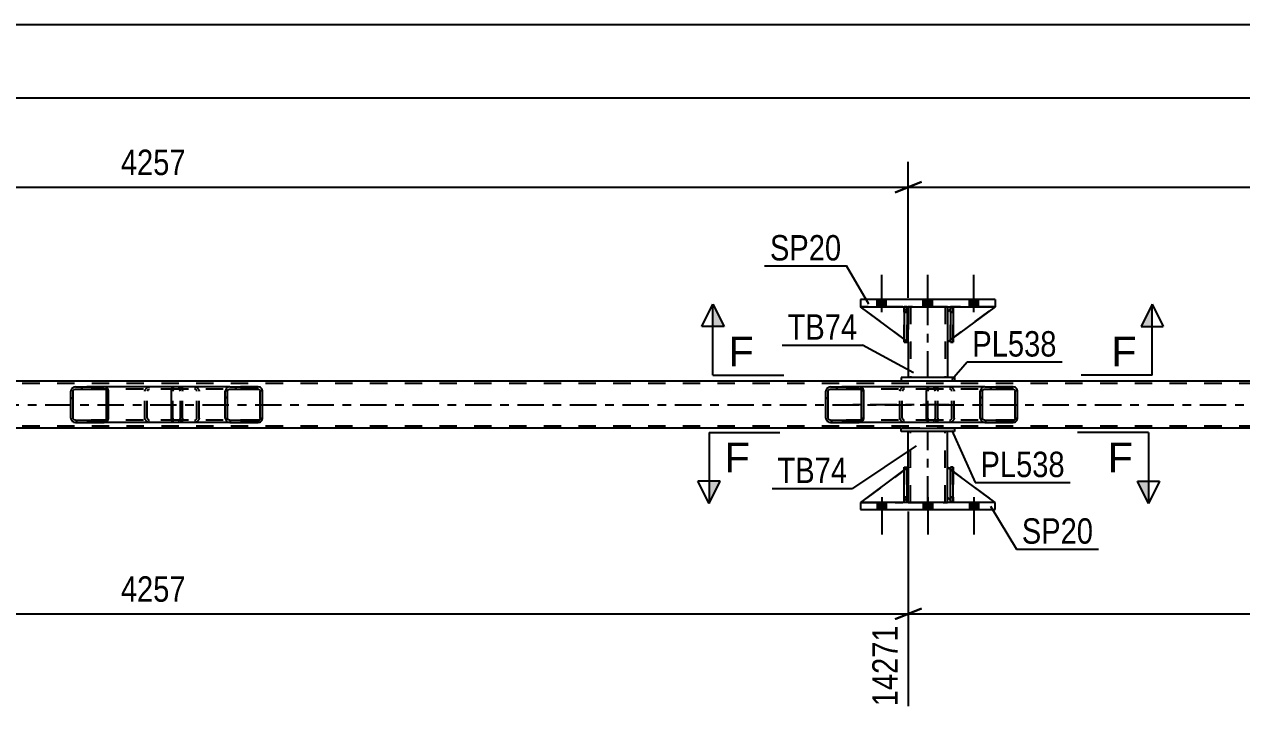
# Model space of a CAD drawing. Header units: millimetres. Extents: x 0 to 841, y 0 to 594.
# Drawn here: x 566.5 to 703.7, y 211.4 to 288.9 of the extents above; entities that cross this region are included whole.
import ezdxf

# ---------------------------------------------------------------- set-up
doc = ezdxf.new("R2010")
doc.units = ezdxf.units.MM
doc.linetypes.add('DXK_LINE_DOT2', pattern=[3.9198, 1.9599, -1.9599])
doc.linetypes.add('DXK_LINE_DOT3', pattern=[5.9187, 2.979, -0.9799, 0.9799, -0.9799])
doc.styles.add('Arial', font='ARIAL.TTF', dxfattribs={"height": 0.2})
doc.styles.add('Arial Narrow', font='ARIALN.TTF', dxfattribs={"height": 0.2})

# ---------------------------------------------------------------- blocks, each defined once
blk = doc.blocks.new('Part-303386140-2721 - 2646')
at = {"color": 2, "linetype": 'Continuous'}
for p, q in [((665.71, 234.95), (665.71, 238.95)), ((665.71, 238.95), (666.03, 238.95)), ((666.03, 234.95), (666.03, 238.95)), ((665.71, 234.95), (665.71, 234.95)), ((666.03, 234.95), (665.71, 234.95))]:
    blk.add_line(p, q, dxfattribs=at)
at = {"color": 7, "linetype": 'DXK_LINE_DOT2'}
for p, q in [((665.71, 238.95), (665.71, 235.55)), ((666.03, 235.55), (666.03, 238.95)), ((665.71, 235.55), (665.71, 234.95)), ((665.71, 235.55), (666.03, 235.55)), ((666.03, 234.95), (666.03, 235.55)), ((666.03, 234.95), (666.03, 234.95))]:
    blk.add_line(p, q, dxfattribs=at)
blk = doc.blocks.new('Part-303386140-2730 - 2646')
at = {"color": 7, "linetype": 'DXK_LINE_DOT2'}
for p, q in [((670.56, 235.55), (670.56, 238.95)), ((670.56, 238.95), (675.96, 234.95)), ((671.16, 234.95), (670.56, 235.55)), ((675.96, 234.95), (671.16, 234.95))]:
    blk.add_line(p, q, dxfattribs=at)
blk = doc.blocks.new('Bolt-303386140-2651 - 2646')
at = {"linetype": 'Continuous'}
for points in [[(663.68, 234.95), (662.64, 234.95), (662.64, 234.15), (663.68, 234.15)], [(663.68, 234.95), (662.64, 234.95), (662.64, 234.15), (663.68, 234.15)], [(663.68, 234.95), (662.64, 234.95), (662.64, 234.15), (663.68, 234.15)], [(668.88, 234.95), (667.84, 234.95), (667.84, 234.15), (668.88, 234.15)], [(668.88, 234.95), (667.84, 234.95), (667.84, 234.15), (668.88, 234.15)], [(674.08, 234.95), (673.04, 234.95), (673.04, 234.15), (674.08, 234.15)], [(674.08, 234.95), (673.04, 234.95), (673.04, 234.15), (674.08, 234.15)], [(674.08, 234.95), (673.04, 234.95), (673.04, 234.15), (674.08, 234.15)]]:
    blk.add_hatch(color=1, dxfattribs=at).paths.add_polyline_path(points)
at = {"color": 1, "linetype": 'Continuous'}
for p, q in [((662.64, 234.95), (662.64, 234.15)), ((662.64, 234.95), (662.64, 234.15)), ((662.64, 234.95), (662.64, 234.15)), ((663.16, 235.55), (663.16, 231.35)), ((663.16, 235.55), (663.16, 231.35)), ((663.16, 235.55), (663.16, 231.35)), ((663.68, 234.95), (663.68, 234.15)), ((663.68, 234.95), (663.68, 234.15)), ((663.68, 234.95), (663.68, 234.15)), ((667.84, 234.95), (667.84, 234.15)), ((667.84, 234.95), (667.84, 234.15)), ((668.36, 235.55), (668.36, 231.35)), ((668.36, 235.55), (668.36, 231.35)), ((668.88, 234.95), (668.88, 234.15)), ((668.88, 234.95), (668.88, 234.15)), ((673.04, 234.95), (673.04, 234.15)), ((673.04, 234.95), (673.04, 234.15)), ((673.04, 234.95), (673.04, 234.15)), ((673.56, 235.55), (673.56, 231.35)), ((673.56, 235.55), (673.56, 231.35)), ((673.56, 235.55), (673.56, 231.35)), ((674.08, 234.95), (674.08, 234.15)), ((674.08, 234.95), (674.08, 234.15)), ((674.08, 234.95), (674.08, 234.15))]:
    blk.add_line(p, q, dxfattribs=at)
blk = doc.blocks.new('Bolt-303386140-2652 - 2646')
at = {"linetype": 'Continuous'}
for points in [[(662.64, 257.03), (663.68, 257.03), (663.68, 257.83), (662.64, 257.83)], [(662.64, 257.03), (663.68, 257.03), (663.68, 257.83), (662.64, 257.83)], [(662.64, 257.03), (663.68, 257.03), (663.68, 257.83), (662.64, 257.83)], [(667.84, 257.03), (668.88, 257.03), (668.88, 257.83), (667.84, 257.83)], [(667.84, 257.03), (668.88, 257.03), (668.88, 257.83), (667.84, 257.83)], [(673.04, 257.03), (674.08, 257.03), (674.08, 257.83), (673.04, 257.83)], [(673.04, 257.03), (674.08, 257.03), (674.08, 257.83), (673.04, 257.83)], [(673.04, 257.03), (674.08, 257.03), (674.08, 257.83), (673.04, 257.83)]]:
    blk.add_hatch(color=1, dxfattribs=at).paths.add_polyline_path(points)
at = {"color": 1, "linetype": 'Continuous'}
for p, q in [((663.16, 256.43), (663.16, 260.63)), ((663.16, 256.43), (663.16, 260.63)), ((663.16, 256.43), (663.16, 260.63)), ((668.36, 256.43), (668.36, 260.63)), ((668.36, 256.43), (668.36, 260.63)), ((673.56, 256.43), (673.56, 260.63)), ((673.56, 256.43), (673.56, 260.63)), ((673.56, 256.43), (673.56, 260.63)), ((662.64, 257.03), (662.64, 257.83)), ((662.64, 257.03), (662.64, 257.83)), ((662.64, 257.03), (662.64, 257.83)), ((663.68, 257.03), (663.68, 257.83)), ((663.68, 257.03), (663.68, 257.83)), ((663.68, 257.03), (663.68, 257.83)), ((667.84, 257.03), (667.84, 257.83)), ((667.84, 257.03), (667.84, 257.83)), ((668.88, 257.03), (668.88, 257.83)), ((668.88, 257.03), (668.88, 257.83)), ((673.04, 257.03), (673.04, 257.83)), ((673.04, 257.03), (673.04, 257.83)), ((673.04, 257.03), (673.04, 257.83)), ((674.08, 257.03), (674.08, 257.83)), ((674.08, 257.03), (674.08, 257.83)), ((674.08, 257.03), (674.08, 257.83))]:
    blk.add_line(p, q, dxfattribs=at)
blk = doc.blocks.new('Part-303386140-2747 - 2646')
at = {"color": 7, "linetype": 'DXK_LINE_DOT2'}
for p, q in [((665.71, 256.43), (665.71, 257.03)), ((665.71, 257.03), (665.71, 257.03)), ((665.71, 257.03), (665.71, 253.03)), ((666.03, 257.03), (665.71, 257.03)), ((666.03, 256.43), (666.03, 257.03)), ((666.03, 253.03), (666.03, 257.03)), ((665.71, 253.03), (665.71, 256.43)), ((665.71, 256.43), (666.03, 256.43)), ((666.03, 256.43), (666.03, 253.03)), ((665.71, 253.03), (666.03, 253.03))]:
    blk.add_line(p, q, dxfattribs=at)
blk = doc.blocks.new('Part-303386140-2752 - 2646')
at = {"color": 7, "linetype": 'DXK_LINE_DOT2'}
for p, q in [((666.16, 253.03), (660.76, 257.03)), ((660.76, 257.03), (665.56, 257.03)), ((665.56, 257.03), (666.16, 256.43)), ((666.16, 256.43), (665.56, 257.03)), ((666.16, 256.43), (666.16, 253.03)), ((666.16, 256.43), (666.16, 256.43)), ((666.16, 256.43), (666.16, 253.03))]:
    blk.add_line(p, q, dxfattribs=at)
blk = doc.blocks.new('Part-303386140-2762 - 2646')
at = {"color": 7, "linetype": 'DXK_LINE_DOT2'}
for p, q in [((671.23, 238.95), (670.91, 238.95)), ((670.91, 235.55), (670.91, 238.95)), ((670.91, 238.95), (670.91, 234.95)), ((671.23, 238.95), (671.23, 235.55)), ((671.23, 234.95), (671.23, 238.95)), ((671.23, 235.55), (670.91, 235.55)), ((670.91, 234.95), (670.91, 235.55)), ((671.23, 234.95), (670.91, 234.95)), ((671.23, 235.55), (671.23, 234.95)), ((671.23, 234.95), (671.23, 234.95))]:
    blk.add_line(p, q, dxfattribs=at)
blk = doc.blocks.new('Part-303386140-2701 - 2646')
at = {"color": 2, "linetype": 'Continuous'}
for p, q in [((670.56, 235.55), (670.56, 238.95)), ((670.91, 238.69), (670.56, 238.95)), ((675.96, 234.95), (671.23, 238.45)), ((670.91, 235.19), (670.56, 235.55))]:
    blk.add_line(p, q, dxfattribs=at)
at = {"color": 7, "linetype": 'DXK_LINE_DOT2'}
for p, q in [((671.23, 238.45), (670.91, 238.69)), ((671.16, 234.95), (670.91, 235.19)), ((675.96, 234.95), (671.16, 234.95)), ((675.96, 234.95), (675.96, 234.95)), ((675.96, 234.95), (675.96, 234.95))]:
    blk.add_line(p, q, dxfattribs=at)
blk = doc.blocks.new('Part-303386140-2706 - 2646')
at = {"color": 2, "linetype": 'Continuous'}
for p, q in [((675.96, 234.95), (660.76, 234.95)), ((660.76, 234.95), (660.76, 234.15)), ((675.96, 234.15), (675.96, 234.95)), ((660.76, 234.15), (675.96, 234.15))]:
    blk.add_line(p, q, dxfattribs=at)
blk = doc.blocks.new('Part-303386140-2824 - 2646')
at = {"linetype": 'Continuous'}
h = blk.add_hatch(dxfattribs=at)
h.set_pattern_fill('', scale=0.7, style=0, pattern_type=0)
h.set_pattern_definition([(45, (661.0891, 247.6885), (-1.57154, 1.57154), [])])
h.paths.add_polyline_path([(661.13, 247.5), (661.09, 247.69), (660.98, 247.84), (660.81, 247.95), (660.62, 247.98), (657.38, 247.98), (657.19, 247.95), (657.02, 247.84), (656.91, 247.69), (656.87, 247.5), (656.87, 244.46), (656.91, 244.28), (657.02, 244.13), (657.19, 244.02), (657.38, 243.98), (660.62, 243.98), (660.81, 244.02), (660.98, 244.13), (661.09, 244.28), (661.13, 244.46)])
h.paths.add_polyline_path([(660.85, 244.37), (660.8, 244.3), (660.71, 244.24), (660.62, 244.22), (657.38, 244.22), (657.28, 244.24), (657.2, 244.3), (657.15, 244.37), (657.13, 244.46), (657.13, 247.5), (657.15, 247.6), (657.2, 247.67), (657.28, 247.73), (657.38, 247.74), (660.62, 247.74), (660.71, 247.73), (660.8, 247.67), (660.85, 247.6), (660.87, 247.5), (660.87, 244.46)])
at = {"color": 2, "linetype": 'Continuous'}
for p, q in [((656.91, 247.69), (656.87, 247.5)), ((656.87, 244.46), (656.87, 247.5)), ((657.13, 247.5), (657.15, 247.6)), ((657.13, 244.46), (657.13, 247.5)), ((657.15, 247.6), (657.2, 247.67)), ((657.38, 247.98), (657.19, 247.95)), ((657.2, 247.67), (657.28, 247.73)), ((657.28, 247.73), (657.38, 247.74)), ((657.38, 247.98), (660.62, 247.98)), ((657.38, 247.74), (660.62, 247.74)), ((668.49, 247.98), (660.62, 247.98)), ((660.81, 247.95), (660.62, 247.98)), ((660.62, 247.74), (660.71, 247.73)), ((660.71, 247.73), (660.8, 247.67)), ((660.8, 247.67), (660.85, 247.6)), ((660.85, 247.6), (660.87, 247.5)), ((660.87, 244.46), (660.87, 247.5)), ((661.13, 247.5), (661.09, 247.69)), ((661.13, 244.46), (661.13, 247.5)), ((656.87, 244.46), (656.91, 244.28)), ((657.15, 244.37), (657.13, 244.46)), ((657.2, 244.3), (657.15, 244.37)), ((660.85, 244.37), (660.8, 244.3)), ((660.87, 244.46), (660.85, 244.37)), ((661.09, 244.28), (661.13, 244.46)), ((657.19, 244.02), (657.38, 243.98)), ((657.28, 244.24), (657.2, 244.3)), ((657.38, 244.22), (657.28, 244.24)), ((657.38, 244.22), (660.62, 244.22)), ((657.38, 243.98), (660.62, 243.98)), ((660.71, 244.24), (660.62, 244.22)), ((660.62, 243.98), (660.81, 244.02)), ((668.49, 243.98), (660.62, 243.98)), ((660.8, 244.3), (660.71, 244.24))]:
    blk.add_line(p, q, dxfattribs=at)
at = {"color": 7, "linetype": 'DXK_LINE_DOT2'}
for p, q in [((660.62, 247.98), (657.38, 247.98)), ((668.97, 247.74), (657.38, 247.74)), ((665.22, 247.5), (665.26, 247.69)), ((665.22, 244.46), (665.22, 247.5)), ((665.5, 247.6), (665.48, 247.5)), ((665.48, 244.46), (665.48, 247.5)), ((665.55, 247.67), (665.5, 247.6)), ((665.54, 247.95), (665.73, 247.98)), ((665.63, 247.73), (665.55, 247.67)), ((665.73, 247.74), (665.63, 247.73)), ((668.97, 247.98), (668.49, 247.98)), ((668.97, 247.98), (669.16, 247.95)), ((669.06, 247.73), (668.97, 247.74)), ((669.15, 247.67), (669.06, 247.73)), ((669.2, 247.6), (669.15, 247.67)), ((669.22, 247.5), (669.2, 247.6)), ((669.22, 244.46), (669.22, 247.5)), ((669.44, 247.69), (669.48, 247.5)), ((669.48, 244.46), (669.48, 247.5)), ((665.26, 244.28), (665.22, 244.46)), ((665.48, 244.46), (665.5, 244.37)), ((665.5, 244.37), (665.55, 244.3)), ((669.15, 244.3), (669.2, 244.37)), ((669.2, 244.37), (669.22, 244.46)), ((669.48, 244.46), (669.44, 244.28)), ((668.97, 244.22), (657.38, 244.22)), ((660.62, 243.98), (657.38, 243.98)), ((665.73, 243.98), (665.54, 244.02)), ((665.55, 244.3), (665.63, 244.24)), ((665.63, 244.24), (665.73, 244.22)), ((668.97, 243.98), (668.49, 243.98)), ((668.97, 244.22), (669.06, 244.24)), ((669.16, 244.02), (668.97, 243.98)), ((669.06, 244.24), (669.15, 244.3))]:
    blk.add_line(p, q, dxfattribs=at)
at = {"color": 7, "linetype": 'DXK_LINE_DOT3'}
blk.add_line((670.77, 245.98), (659, 245.98), dxfattribs=at)
at = {"color": 2, "linetype": 'Continuous'}
for centre, start, end in [((657.36, 247.48), 110.7584, 155.6801), ((660.64, 247.48), 24.32, 69.2417), ((657.36, 244.49), 204.32, 249.2417), ((660.64, 244.49), 290.7584, 335.6801)]:
    blk.add_arc(centre, 0.496, start, end, dxfattribs=at)
at = {"color": 7, "linetype": 'DXK_LINE_DOT2'}
for centre, start, end in [((665.71, 247.48), 110.7584, 155.6801), ((668.99, 247.48), 24.32, 69.2417), ((665.71, 244.49), 204.32, 249.2417), ((668.99, 244.49), 290.7584, 335.6801)]:
    blk.add_arc(centre, 0.496, start, end, dxfattribs=at)
blk = doc.blocks.new('Part-303386140-2711 - 2646')
at = {"color": 2, "linetype": 'Continuous'}
for p, q in [((675.96, 257.83), (660.76, 257.83)), ((660.76, 257.83), (660.76, 257.03)), ((660.76, 257.03), (675.96, 257.03)), ((675.96, 257.83), (675.96, 257.03))]:
    blk.add_line(p, q, dxfattribs=at)
blk = doc.blocks.new('Part-303386140-2718 - 2646')
at = {"color": 2, "linetype": 'Continuous'}
for p, q in [((764.21, 248.62), (95.33, 248.62)), ((665.36, 243.34), (501.09, 243.34)), ((764.21, 243.34), (671.36, 243.34))]:
    blk.add_line(p, q, dxfattribs=at)
at = {"color": 7, "linetype": 'DXK_LINE_DOT2'}
for p, q in [((764.21, 248.38), (95.33, 248.38)), ((764.21, 243.58), (95.33, 243.58)), ((671.36, 243.34), (665.36, 243.34))]:
    blk.add_line(p, q, dxfattribs=at)
at = {"color": 7, "linetype": 'DXK_LINE_DOT3'}
blk.add_line((95.33, 245.98), (764.21, 245.98), dxfattribs=at)
blk = doc.blocks.new('Part-303386140-2719 - 2646')
at = {"color": 7, "linetype": 'DXK_LINE_DOT2'}
for p, q in [((665.71, 238.95), (666.03, 238.95)), ((665.71, 235.55), (665.71, 238.95)), ((665.71, 238.95), (665.71, 234.95)), ((666.03, 238.95), (666.03, 235.55)), ((666.03, 234.95), (666.03, 238.85)), ((666.03, 235.55), (665.71, 235.55)), ((665.71, 234.95), (665.71, 235.55)), ((666.03, 234.95), (665.71, 234.95)), ((666.03, 235.55), (666.03, 234.95)), ((666.03, 234.95), (666.03, 234.95))]:
    blk.add_line(p, q, dxfattribs=at)
blk = doc.blocks.new('Part-303386140-2720 - 2646')
at = {"color": 2, "linetype": 'Continuous'}
for p, q in [((670.91, 234.95), (670.91, 238.95)), ((670.91, 238.95), (671.23, 238.95)), ((671.23, 234.95), (671.23, 238.95)), ((670.91, 234.95), (670.91, 234.95)), ((671.23, 234.95), (670.91, 234.95))]:
    blk.add_line(p, q, dxfattribs=at)
at = {"color": 7, "linetype": 'DXK_LINE_DOT2'}
for p, q in [((670.91, 238.95), (670.91, 235.55)), ((671.23, 235.55), (671.23, 238.95)), ((670.91, 235.55), (670.91, 234.95)), ((670.91, 235.55), (671.23, 235.55)), ((671.23, 234.95), (671.23, 235.55)), ((671.23, 234.95), (671.23, 234.95))]:
    blk.add_line(p, q, dxfattribs=at)
blk = doc.blocks.new('Part-303386140-2724 - 2646')
at = {"color": 7, "linetype": 'DXK_LINE_DOT2'}
for p, q in [((666.16, 238.95), (660.76, 234.95)), ((666.16, 235.55), (666.16, 238.95)), ((666.16, 238.95), (666.16, 235.55)), ((660.76, 234.95), (665.56, 234.95)), ((665.56, 234.95), (666.16, 235.55)), ((666.16, 235.55), (665.56, 234.95)), ((666.16, 235.55), (666.16, 235.55))]:
    blk.add_line(p, q, dxfattribs=at)
blk = doc.blocks.new('Part-303386140-2727 - 2646')
at = {"color": 7, "linetype": 'DXK_LINE_DOT2'}
for p, q in [((666.03, 238.85), (665.71, 238.62)), ((666.16, 235.55), (666.16, 238.95)), ((660.76, 234.95), (665.56, 234.95)), ((666.16, 235.55), (665.56, 234.95)), ((666.03, 235.42), (665.71, 235.1))]:
    blk.add_line(p, q, dxfattribs=at)
at = {"color": 2, "linetype": 'Continuous'}
for p, q in [((666.16, 238.95), (666.03, 238.85)), ((666.16, 235.55), (666.16, 238.95)), ((665.71, 238.62), (660.76, 234.95)), ((665.71, 235.1), (665.56, 234.95)), ((666.16, 235.55), (666.03, 235.42)), ((666.16, 235.55), (666.16, 235.55))]:
    blk.add_line(p, q, dxfattribs=at)
blk = doc.blocks.new('Part-303386140-2735 - 2646')
at = {"color": 2, "linetype": 'Continuous'}
for p, q in [((671.36, 249.03), (665.36, 249.03)), ((665.36, 249.03), (665.36, 248.63)), ((671.36, 248.63), (665.36, 248.63)), ((671.36, 249.03), (671.36, 248.63))]:
    blk.add_line(p, q, dxfattribs=at)
blk = doc.blocks.new('Part-303386140-2740 - 2646')
at = {"color": 2, "linetype": 'Continuous'}
for p, q in [((665.36, 243.35), (671.36, 243.35)), ((665.36, 242.95), (665.36, 243.35)), ((671.36, 242.95), (665.36, 242.95)), ((671.36, 243.35), (671.36, 242.95))]:
    blk.add_line(p, q, dxfattribs=at)
blk = doc.blocks.new('Part-303386140-2745 - 2646')
at = {"color": 2, "linetype": 'Continuous'}
for p, q in [((666.16, 238.95), (666.16, 242.95)), ((670.56, 238.95), (670.56, 242.95)), ((666.16, 234.95), (666.16, 235.55)), ((670.56, 234.95), (670.56, 235.55))]:
    blk.add_line(p, q, dxfattribs=at)
at = {"color": 7, "linetype": 'DXK_LINE_DOT2'}
for p, q in [((670.56, 242.95), (666.16, 242.95)), ((666.4, 234.95), (666.4, 242.95)), ((670.32, 234.95), (670.32, 242.95)), ((666.16, 235.55), (666.16, 238.95)), ((670.56, 235.55), (670.56, 238.95)), ((666.16, 234.95), (670.56, 234.95))]:
    blk.add_line(p, q, dxfattribs=at)
at = {"color": 7, "linetype": 'DXK_LINE_DOT3'}
blk.add_line((668.36, 234.95), (668.36, 242.95), dxfattribs=at)
blk = doc.blocks.new('Part-303386140-2746 - 2646')
at = {"color": 7, "linetype": 'DXK_LINE_DOT2'}
for p, q in [((670.91, 256.43), (670.91, 257.03)), ((670.91, 257.03), (670.91, 257.03)), ((670.91, 257.03), (670.91, 253.03)), ((671.23, 257.03), (670.91, 257.03)), ((671.23, 256.43), (671.23, 257.03)), ((671.23, 253.03), (671.23, 257.03)), ((670.91, 253.03), (670.91, 256.43)), ((670.91, 256.43), (671.23, 256.43)), ((671.23, 256.43), (671.23, 253.03)), ((670.91, 253.03), (671.23, 253.03))]:
    blk.add_line(p, q, dxfattribs=at)
blk = doc.blocks.new('Part-303386140-2748 - 2646')
at = {"color": 2, "linetype": 'Continuous'}
for p, q in [((671.23, 257.03), (670.91, 257.03)), ((670.91, 257.03), (670.91, 253.03)), ((671.23, 257.03), (671.23, 257.03)), ((671.23, 257.03), (671.23, 253.03)), ((671.23, 253.03), (670.91, 253.03))]:
    blk.add_line(p, q, dxfattribs=at)
at = {"color": 7, "linetype": 'DXK_LINE_DOT2'}
for p, q in [((670.91, 256.43), (670.91, 257.03)), ((671.23, 256.43), (671.23, 257.03)), ((671.23, 257.03), (671.23, 257.03)), ((671.23, 256.43), (670.91, 256.43)), ((670.91, 256.43), (670.91, 253.03)), ((671.23, 253.03), (671.23, 256.43))]:
    blk.add_line(p, q, dxfattribs=at)
blk = doc.blocks.new('Part-303386140-2749 - 2646')
at = {"color": 2, "linetype": 'Continuous'}
for p, q in [((666.03, 257.03), (665.71, 257.03)), ((665.71, 257.03), (665.71, 253.03)), ((666.03, 257.03), (666.03, 257.03)), ((666.03, 257.03), (666.03, 253.03)), ((666.03, 253.03), (665.71, 253.03))]:
    blk.add_line(p, q, dxfattribs=at)
at = {"color": 7, "linetype": 'DXK_LINE_DOT2'}
for p, q in [((665.71, 256.43), (665.71, 257.03)), ((666.03, 256.43), (666.03, 257.03)), ((666.03, 257.03), (666.03, 257.03)), ((666.03, 256.43), (665.71, 256.43)), ((665.71, 256.43), (665.71, 253.03)), ((666.03, 253.03), (666.03, 256.43))]:
    blk.add_line(p, q, dxfattribs=at)
blk = doc.blocks.new('Part-303386140-2755 - 2646')
at = {"color": 2, "linetype": 'Continuous'}
for p, q in [((665.71, 253.36), (660.76, 257.03)), ((665.71, 256.87), (665.56, 257.03)), ((666.16, 256.43), (666.03, 256.55)), ((666.16, 256.43), (666.16, 256.43)), ((666.16, 253.03), (666.16, 256.43)), ((666.03, 253.12), (666.16, 253.03)), ((666.16, 253.03), (666.16, 253.03))]:
    blk.add_line(p, q, dxfattribs=at)
at = {"color": 7, "linetype": 'DXK_LINE_DOT2'}
for p, q in [((665.56, 257.03), (660.76, 257.03)), ((665.56, 257.03), (666.16, 256.43)), ((666.03, 256.55), (665.71, 256.87)), ((666.16, 256.43), (666.16, 253.03)), ((666.03, 253.12), (665.71, 253.36))]:
    blk.add_line(p, q, dxfattribs=at)
blk = doc.blocks.new('Part-303386140-2758 - 2646')
at = {"color": 7, "linetype": 'DXK_LINE_DOT2'}
for p, q in [((671.16, 257.03), (670.56, 256.43)), ((670.56, 253.03), (675.96, 257.03)), ((675.96, 257.03), (671.16, 257.03)), ((670.56, 256.43), (670.56, 253.03))]:
    blk.add_line(p, q, dxfattribs=at)
blk = doc.blocks.new('Part-303386140-2761 - 2646')
at = {"color": 2, "linetype": 'Continuous'}
for p, q in [((670.91, 256.78), (670.56, 256.43)), ((675.96, 257.03), (671.23, 253.53)), ((670.56, 256.43), (670.56, 253.03)), ((670.91, 253.29), (670.56, 253.03))]:
    blk.add_line(p, q, dxfattribs=at)
at = {"color": 7, "linetype": 'DXK_LINE_DOT2'}
for p, q in [((671.16, 257.03), (670.91, 256.78)), ((675.96, 257.03), (671.16, 257.03)), ((671.23, 253.53), (670.91, 253.29))]:
    blk.add_line(p, q, dxfattribs=at)
blk = doc.blocks.new('Part-303386140-2795 - 2646')
at = {"linetype": 'Continuous'}
h = blk.add_hatch(dxfattribs=at)
h.set_pattern_fill('', scale=0.7, style=0, pattern_type=0)
h.set_pattern_definition([(45, (678.4342, 247.6885), (-1.57154, 1.57154), [])])
h.paths.add_polyline_path([(678.47, 247.5), (678.43, 247.69), (678.33, 247.84), (678.16, 247.95), (677.97, 247.98), (674.79, 247.98), (674.59, 247.95), (674.43, 247.84), (674.32, 247.69), (674.28, 247.5), (674.28, 244.46), (674.32, 244.28), (674.43, 244.13), (674.59, 244.02), (674.79, 243.98), (677.97, 243.98), (678.16, 244.02), (678.33, 244.13), (678.43, 244.28), (678.47, 244.46)])
h.paths.add_polyline_path([(678.2, 244.37), (678.15, 244.3), (678.07, 244.24), (677.97, 244.22), (674.79, 244.22), (674.69, 244.24), (674.61, 244.3), (674.55, 244.37), (674.53, 244.46), (674.53, 247.5), (674.55, 247.6), (674.61, 247.67), (674.69, 247.73), (674.79, 247.74), (677.97, 247.74), (678.07, 247.73), (678.15, 247.67), (678.2, 247.6), (678.22, 247.5), (678.22, 244.46)])
at = {"color": 2, "linetype": 'Continuous'}
for p, q in [((668.21, 247.5), (668.23, 247.69)), ((668.21, 244.46), (668.21, 247.5)), ((668.23, 247.69), (668.29, 247.84)), ((668.29, 247.84), (668.38, 247.95)), ((668.38, 247.95), (668.49, 247.98)), ((674.79, 247.98), (668.49, 247.98)), ((674.32, 247.69), (674.28, 247.5)), ((674.28, 244.46), (674.28, 247.5)), ((674.53, 247.5), (674.55, 247.6)), ((674.53, 244.46), (674.53, 247.5)), ((674.55, 247.6), (674.61, 247.67)), ((674.79, 247.98), (674.59, 247.95)), ((674.61, 247.67), (674.69, 247.73)), ((674.69, 247.73), (674.79, 247.74)), ((674.79, 247.98), (677.97, 247.98)), ((674.79, 247.74), (677.97, 247.74)), ((678.16, 247.95), (677.97, 247.98)), ((677.97, 247.74), (678.07, 247.73)), ((678.07, 247.73), (678.15, 247.67)), ((678.15, 247.67), (678.2, 247.6)), ((678.2, 247.6), (678.22, 247.5)), ((678.22, 244.46), (678.22, 247.5)), ((678.47, 247.5), (678.43, 247.69)), ((678.47, 244.46), (678.47, 247.5)), ((668.23, 244.28), (668.21, 244.46)), ((674.28, 244.46), (674.32, 244.28)), ((674.55, 244.37), (674.53, 244.46)), ((674.61, 244.3), (674.55, 244.37)), ((678.2, 244.37), (678.15, 244.3)), ((678.22, 244.46), (678.2, 244.37)), ((678.43, 244.28), (678.47, 244.46)), ((668.29, 244.13), (668.23, 244.28)), ((668.38, 244.02), (668.29, 244.13)), ((668.49, 243.98), (668.38, 244.02)), ((674.79, 243.98), (668.49, 243.98)), ((674.59, 244.02), (674.79, 243.98)), ((674.69, 244.24), (674.61, 244.3)), ((674.79, 244.22), (674.69, 244.24)), ((674.79, 244.22), (677.97, 244.22)), ((674.79, 243.98), (677.97, 243.98)), ((678.07, 244.24), (677.97, 244.22)), ((677.97, 243.98), (678.16, 244.02)), ((678.15, 244.3), (678.07, 244.24))]:
    blk.add_line(p, q, dxfattribs=at)
at = {"color": 7, "linetype": 'DXK_LINE_DOT2'}
for p, q in [((668.36, 247.6), (668.35, 247.5)), ((668.35, 244.46), (668.35, 247.5)), ((668.39, 247.67), (668.36, 247.6)), ((668.43, 247.73), (668.39, 247.67)), ((668.49, 247.74), (668.43, 247.73)), ((677.97, 247.74), (668.49, 247.74)), ((669.48, 247.74), (669.48, 247.98)), ((670.82, 247.98), (671.01, 247.95)), ((670.92, 247.73), (670.82, 247.74)), ((671, 247.67), (670.92, 247.73)), ((671.05, 247.6), (671, 247.67)), ((671.07, 247.5), (671.05, 247.6)), ((671.07, 244.46), (671.07, 247.5)), ((671.28, 247.69), (671.32, 247.5)), ((671.32, 244.46), (671.32, 247.5)), ((677.97, 247.98), (674.79, 247.98)), ((668.35, 244.46), (668.36, 244.37)), ((668.36, 244.37), (668.39, 244.3)), ((671, 244.3), (671.05, 244.37)), ((671.05, 244.37), (671.07, 244.46)), ((671.32, 244.46), (671.28, 244.28)), ((668.39, 244.3), (668.43, 244.24)), ((668.43, 244.24), (668.49, 244.22)), ((677.97, 244.22), (668.49, 244.22)), ((670.82, 243.98), (668.49, 243.98)), ((669.48, 243.98), (669.48, 244.22)), ((670.82, 244.22), (670.92, 244.24)), ((671.01, 244.02), (670.82, 243.98)), ((670.92, 244.24), (671, 244.3)), ((677.97, 243.98), (674.79, 243.98))]:
    blk.add_line(p, q, dxfattribs=at)
for centre, start, end in [((670.83, 247.49), 23.8494, 68.8059), ((670.83, 244.48), 291.1941, 336.1506)]:
    blk.add_arc(centre, 0.492, start, end, dxfattribs=at)
at = {"color": 2, "linetype": 'Continuous'}
for centre, start, end in [((674.77, 247.49), 111.1941, 156.1506), ((677.98, 247.49), 23.8494, 68.8059), ((674.77, 244.48), 203.8494, 248.8059), ((677.98, 244.48), 291.1941, 336.1506)]:
    blk.add_arc(centre, 0.492, start, end, dxfattribs=at)
blk = doc.blocks.new('Part-303386140-2825 - 2646')
at = {"linetype": 'Continuous'}
h = blk.add_hatch(dxfattribs=at)
h.set_pattern_fill('', scale=0.7, style=0, pattern_type=0)
h.set_pattern_definition([(45, (593.3, 247.6885), (-1.57154, 1.57154), [])])
h.paths.add_polyline_path([(593.34, 247.5), (593.3, 247.69), (593.19, 247.84), (593.03, 247.95), (592.84, 247.98), (589.65, 247.98), (589.46, 247.95), (589.3, 247.84), (589.19, 247.69), (589.15, 247.5), (589.15, 244.46), (589.19, 244.28), (589.3, 244.13), (589.46, 244.02), (589.65, 243.98), (592.84, 243.98), (593.03, 244.02), (593.19, 244.13), (593.3, 244.28), (593.34, 244.46)])
h.paths.add_polyline_path([(593.07, 244.37), (593.01, 244.3), (592.93, 244.24), (592.84, 244.22), (589.65, 244.22), (589.56, 244.24), (589.47, 244.3), (589.42, 244.37), (589.4, 244.46), (589.4, 247.5), (589.42, 247.6), (589.47, 247.67), (589.56, 247.73), (589.65, 247.74), (592.84, 247.74), (592.93, 247.73), (593.01, 247.67), (593.07, 247.6), (593.09, 247.5), (593.09, 244.46)])
at = {"color": 2, "linetype": 'Continuous'}
for p, q in [((583.08, 247.5), (583.1, 247.69)), ((583.08, 244.46), (583.08, 247.5)), ((583.1, 247.69), (583.16, 247.84)), ((583.16, 247.84), (583.25, 247.95)), ((583.25, 247.95), (583.35, 247.98)), ((589.65, 247.98), (583.35, 247.98)), ((589.19, 247.69), (589.15, 247.5)), ((589.15, 244.46), (589.15, 247.5)), ((589.4, 247.5), (589.42, 247.6)), ((589.4, 244.46), (589.4, 247.5)), ((589.42, 247.6), (589.47, 247.67)), ((589.65, 247.98), (589.46, 247.95)), ((589.47, 247.67), (589.56, 247.73)), ((589.56, 247.73), (589.65, 247.74)), ((589.65, 247.98), (592.84, 247.98)), ((589.65, 247.74), (592.84, 247.74)), ((593.03, 247.95), (592.84, 247.98)), ((592.84, 247.74), (592.93, 247.73)), ((592.93, 247.73), (593.01, 247.67)), ((593.01, 247.67), (593.07, 247.6)), ((593.07, 247.6), (593.09, 247.5)), ((593.09, 244.46), (593.09, 247.5)), ((593.34, 247.5), (593.3, 247.69)), ((593.34, 244.46), (593.34, 247.5)), ((583.1, 244.28), (583.08, 244.46)), ((589.15, 244.46), (589.19, 244.28)), ((589.42, 244.37), (589.4, 244.46)), ((589.47, 244.3), (589.42, 244.37)), ((593.07, 244.37), (593.01, 244.3)), ((593.09, 244.46), (593.07, 244.37)), ((593.3, 244.28), (593.34, 244.46)), ((583.16, 244.13), (583.1, 244.28)), ((583.25, 244.02), (583.16, 244.13)), ((583.35, 243.98), (583.25, 244.02)), ((589.65, 243.98), (583.35, 243.98)), ((589.46, 244.02), (589.65, 243.98)), ((589.56, 244.24), (589.47, 244.3)), ((589.65, 244.22), (589.56, 244.24)), ((589.65, 244.22), (592.84, 244.22)), ((589.65, 243.98), (592.84, 243.98)), ((592.93, 244.24), (592.84, 244.22)), ((592.84, 243.98), (593.03, 244.02)), ((593.01, 244.3), (592.93, 244.24))]:
    blk.add_line(p, q, dxfattribs=at)
at = {"color": 7, "linetype": 'DXK_LINE_DOT2'}
for p, q in [((583.23, 247.6), (583.22, 247.5)), ((583.22, 244.46), (583.22, 247.5)), ((583.26, 247.67), (583.23, 247.6)), ((583.3, 247.73), (583.26, 247.67)), ((583.35, 247.74), (583.3, 247.73)), ((592.84, 247.74), (583.35, 247.74)), ((584.34, 247.74), (584.34, 247.98)), ((585.69, 247.98), (585.88, 247.95)), ((585.78, 247.73), (585.69, 247.74)), ((585.86, 247.67), (585.78, 247.73)), ((585.92, 247.6), (585.86, 247.67)), ((585.94, 247.5), (585.92, 247.6)), ((585.94, 244.46), (585.94, 247.5)), ((586.15, 247.69), (586.19, 247.5)), ((586.19, 244.46), (586.19, 247.5)), ((592.84, 247.98), (589.65, 247.98)), ((583.22, 244.46), (583.23, 244.37)), ((583.23, 244.37), (583.26, 244.3)), ((585.86, 244.3), (585.92, 244.37)), ((585.92, 244.37), (585.94, 244.46)), ((586.19, 244.46), (586.15, 244.28)), ((583.26, 244.3), (583.3, 244.24)), ((583.3, 244.24), (583.35, 244.22)), ((592.84, 244.22), (583.35, 244.22)), ((585.69, 243.98), (583.35, 243.98)), ((584.34, 243.98), (584.34, 244.22)), ((585.69, 244.22), (585.78, 244.24)), ((585.88, 244.02), (585.69, 243.98)), ((585.78, 244.24), (585.86, 244.3)), ((592.84, 243.98), (589.65, 243.98))]:
    blk.add_line(p, q, dxfattribs=at)
for centre, start, end in [((585.7, 247.49), 23.8494, 68.8059), ((585.7, 244.48), 291.1941, 336.1506)]:
    blk.add_arc(centre, 0.492, start, end, dxfattribs=at)
at = {"color": 2, "linetype": 'Continuous'}
for centre, start, end in [((589.64, 247.49), 111.1941, 156.1506), ((592.85, 247.49), 23.8494, 68.8059), ((589.64, 244.48), 203.8494, 248.8059), ((592.85, 244.48), 291.1941, 336.1506)]:
    blk.add_arc(centre, 0.492, start, end, dxfattribs=at)
blk = doc.blocks.new('Part-303386140-2826 - 2646')
at = {"linetype": 'Continuous'}
h = blk.add_hatch(dxfattribs=at)
h.set_pattern_fill('', scale=0.7, style=0, pattern_type=0)
h.set_pattern_definition([(45, (575.955, 247.6885), (-1.57154, 1.57154), [])])
h.paths.add_polyline_path([(575.99, 247.5), (575.95, 247.69), (575.84, 247.84), (575.68, 247.95), (575.48, 247.98), (572.25, 247.98), (572.05, 247.95), (571.89, 247.84), (571.78, 247.69), (571.74, 247.5), (571.74, 244.46), (571.78, 244.28), (571.89, 244.13), (572.05, 244.02), (572.25, 243.98), (575.48, 243.98), (575.68, 244.02), (575.84, 244.13), (575.95, 244.28), (575.99, 244.46)])
h.paths.add_polyline_path([(575.72, 244.37), (575.66, 244.3), (575.58, 244.24), (575.48, 244.22), (572.25, 244.22), (572.15, 244.24), (572.07, 244.3), (572.01, 244.37), (571.99, 244.46), (571.99, 247.5), (572.01, 247.6), (572.07, 247.67), (572.15, 247.73), (572.25, 247.74), (575.48, 247.74), (575.58, 247.73), (575.66, 247.67), (575.72, 247.6), (575.74, 247.5), (575.74, 244.46)])
at = {"color": 2, "linetype": 'Continuous'}
for p, q in [((571.78, 247.69), (571.74, 247.5)), ((571.74, 244.46), (571.74, 247.5)), ((571.99, 247.5), (572.01, 247.6)), ((571.99, 244.46), (571.99, 247.5)), ((572.01, 247.6), (572.07, 247.67)), ((572.25, 247.98), (572.05, 247.95)), ((572.07, 247.67), (572.15, 247.73)), ((572.15, 247.73), (572.25, 247.74)), ((572.25, 247.98), (575.48, 247.98)), ((572.25, 247.74), (575.48, 247.74)), ((583.35, 247.98), (575.48, 247.98)), ((575.68, 247.95), (575.48, 247.98)), ((575.48, 247.74), (575.58, 247.73)), ((575.58, 247.73), (575.66, 247.67)), ((575.66, 247.67), (575.72, 247.6)), ((575.72, 247.6), (575.74, 247.5)), ((575.74, 244.46), (575.74, 247.5)), ((575.99, 247.5), (575.95, 247.69)), ((575.99, 244.46), (575.99, 247.5)), ((571.74, 244.46), (571.78, 244.28)), ((572.01, 244.37), (571.99, 244.46)), ((572.07, 244.3), (572.01, 244.37)), ((575.72, 244.37), (575.66, 244.3)), ((575.74, 244.46), (575.72, 244.37)), ((575.95, 244.28), (575.99, 244.46)), ((572.05, 244.02), (572.25, 243.98)), ((572.15, 244.24), (572.07, 244.3)), ((572.25, 244.22), (572.15, 244.24)), ((572.25, 244.22), (575.48, 244.22)), ((572.25, 243.98), (575.48, 243.98)), ((575.58, 244.24), (575.48, 244.22)), ((575.48, 243.98), (575.68, 244.02)), ((583.35, 243.98), (575.48, 243.98)), ((575.66, 244.3), (575.58, 244.24))]:
    blk.add_line(p, q, dxfattribs=at)
at = {"color": 7, "linetype": 'DXK_LINE_DOT2'}
for p, q in [((575.48, 247.98), (572.25, 247.98)), ((583.83, 247.74), (572.25, 247.74)), ((580.09, 247.5), (580.13, 247.69)), ((580.09, 244.46), (580.09, 247.5)), ((580.36, 247.6), (580.34, 247.5)), ((580.34, 244.46), (580.34, 247.5)), ((580.42, 247.67), (580.36, 247.6)), ((580.4, 247.95), (580.6, 247.98)), ((580.42, 247.67), (580.44, 247.69)), ((580.44, 247.69), (580.5, 247.73)), ((580.5, 247.73), (580.6, 247.74)), ((583.83, 247.98), (583.35, 247.98)), ((583.83, 247.98), (584.03, 247.95)), ((583.93, 247.73), (583.83, 247.74)), ((584.01, 247.67), (583.93, 247.73)), ((584.07, 247.6), (584.01, 247.67)), ((584.09, 247.5), (584.07, 247.6)), ((584.09, 244.46), (584.09, 247.5)), ((584.3, 247.69), (584.34, 247.5)), ((584.34, 244.46), (584.34, 247.5)), ((580.13, 244.28), (580.09, 244.46)), ((580.34, 244.46), (580.36, 244.37)), ((580.36, 244.37), (580.42, 244.3)), ((584.01, 244.3), (584.07, 244.37)), ((584.07, 244.37), (584.09, 244.46)), ((584.34, 244.46), (584.3, 244.28)), ((583.83, 244.22), (572.25, 244.22)), ((575.48, 243.98), (572.25, 243.98)), ((580.6, 243.98), (580.4, 244.02)), ((580.42, 244.3), (580.44, 244.28)), ((580.44, 244.28), (580.5, 244.24)), ((580.5, 244.24), (580.6, 244.22)), ((583.83, 243.98), (583.35, 243.98)), ((583.83, 244.22), (583.93, 244.24)), ((584.03, 244.02), (583.83, 243.98)), ((583.93, 244.24), (584.01, 244.3))]:
    blk.add_line(p, q, dxfattribs=at)
at = {"color": 2, "linetype": 'Continuous'}
for centre, start, end in [((572.23, 247.48), 110.7584, 155.6801), ((575.5, 247.48), 24.32, 69.2417), ((572.23, 244.49), 204.32, 249.2417), ((575.5, 244.49), 290.7584, 335.6801)]:
    blk.add_arc(centre, 0.496, start, end, dxfattribs=at)
at = {"color": 7, "linetype": 'DXK_LINE_DOT2'}
for centre, start, end in [((580.58, 247.48), 110.7584, 155.6801), ((583.85, 247.48), 24.32, 69.2417), ((580.58, 244.49), 204.32, 249.2417), ((583.85, 244.49), 290.7584, 335.6801)]:
    blk.add_arc(centre, 0.496, start, end, dxfattribs=at)
blk = doc.blocks.new('Part-303386140-2847 - 2646')
at = {"color": 2, "linetype": 'Continuous'}
for p, q in [((666.16, 257.03), (666.16, 256.43)), ((670.56, 257.03), (670.56, 256.43)), ((666.16, 253.03), (666.16, 249.03)), ((670.56, 253.03), (670.56, 249.03))]:
    blk.add_line(p, q, dxfattribs=at)
at = {"color": 7, "linetype": 'DXK_LINE_DOT2'}
for p, q in [((670.56, 257.03), (666.16, 257.03)), ((666.4, 257.03), (666.4, 249.03)), ((670.32, 257.03), (670.32, 249.03)), ((666.16, 256.43), (666.16, 253.03)), ((670.56, 256.43), (670.56, 253.03)), ((670.56, 249.03), (666.16, 249.03))]:
    blk.add_line(p, q, dxfattribs=at)
at = {"color": 7, "linetype": 'DXK_LINE_DOT3'}
blk.add_line((668.36, 249.03), (668.36, 257.03), dxfattribs=at)
blk = doc.blocks.new('StraightDimension-303386140-2896 - 2646')
at = {"color": 7, "linetype": 'Continuous'}
for p, q in [((495.89, 258.03), (495.89, 273.37)), ((666.16, 258.03), (666.16, 273.37)), ((497.39, 271.12), (494.39, 269.92)), ((495.89, 270.52), (666.16, 270.52)), ((664.66, 269.92), (667.66, 271.12))]:
    blk.add_line(p, q, dxfattribs=at)
at = {"color": 0}
blk.add_wipeout([(585.28, 271.27), (585.28, 275.47), (576.77, 275.47), (576.77, 271.27)], dxfattribs=at)
at = {"color": 3, "style": 'Arial Narrow'}
blk.add_text('4257', height=2.863, dxfattribs=at).set_placement((577.37, 271.87))
blk = doc.blocks.new('StraightDimension-303386140-2901 - 2646')
at = {"color": 7, "linetype": 'Continuous'}
for p, q in [((666.16, 258.03), (666.16, 273.37)), ((774.43, 249.62), (774.43, 273.37)), ((667.66, 271.12), (664.66, 269.92)), ((666.16, 270.52), (774.43, 270.52)), ((772.93, 269.92), (775.93, 271.12))]:
    blk.add_line(p, q, dxfattribs=at)
at = {"color": 0}
blk.add_wipeout([(724.55, 271.27), (724.55, 275.47), (716.04, 275.47), (716.04, 271.27)], dxfattribs=at)
at = {"color": 3, "style": 'Arial Narrow'}
blk.add_text('3739', height=2.863, dxfattribs=at).set_placement((716.64, 271.87))
blk = doc.blocks.new('StraightDimension-303386140-2906 - 2646')
at = {"color": 7, "linetype": 'Continuous'}
blk.add_line((94.69, 288.86), (775.07, 288.86), dxfattribs=at)
blk = doc.blocks.new('StraightDimension-303386140-2963 - 2646')
at = {"color": 7, "linetype": 'Continuous'}
blk.add_line((95.33, 280.58), (774.43, 280.58), dxfattribs=at)
blk = doc.blocks.new('StraightDimension-303386140-24039 - 2646')
at = {"color": 7, "linetype": 'Continuous'}
for p, q in [((774.43, 242.34), (774.43, 211.98)), ((666.16, 233.95), (666.16, 211.98)), ((667.66, 223.02), (664.66, 221.82)), ((666.16, 222.42), (774.43, 222.42)), ((772.93, 221.82), (775.93, 223.02))]:
    blk.add_line(p, q, dxfattribs=at)
at = {"color": 0}
blk.add_wipeout([(724.55, 223.17), (724.55, 227.37), (716.04, 227.37), (716.04, 223.17)], dxfattribs=at)
at = {"color": 3, "style": 'Arial Narrow'}
blk.add_text('3739', height=2.863, dxfattribs=at).set_placement((716.64, 223.77))
at = {"color": 0, "linetype": 'Continuous'}
blk.add_wipeout([(773.83, 221.72), (769.63, 221.72), (769.63, 211.38), (773.83, 211.38)], dxfattribs=at)
at = {"color": 3, "linetype": 'Continuous', "style": 'Arial Narrow'}
blk.add_text('18010', height=2.863, rotation=90.0002, dxfattribs=at).set_placement((773.23, 211.98))
blk = doc.blocks.new('StraightDimension-303386140-24040 - 2646')
at = {"color": 7, "linetype": 'Continuous'}
for p, q in [((495.89, 233.95), (495.89, 211.98)), ((666.16, 233.95), (666.16, 211.98)), ((497.39, 223.02), (494.39, 221.82)), ((495.89, 222.42), (666.16, 222.42)), ((664.66, 221.82), (667.66, 223.02))]:
    blk.add_line(p, q, dxfattribs=at)
at = {"color": 0}
blk.add_wipeout([(585.28, 223.17), (585.28, 227.37), (576.77, 227.37), (576.77, 223.17)], dxfattribs=at)
at = {"color": 3, "style": 'Arial Narrow'}
blk.add_text('4257', height=2.863, dxfattribs=at).set_placement((577.37, 223.77))
at = {"color": 0, "linetype": 'Continuous'}
blk.add_wipeout([(665.56, 221.72), (661.36, 221.72), (661.36, 211.38), (665.56, 211.38)], dxfattribs=at)
at = {"color": 3, "linetype": 'Continuous', "style": 'Arial Narrow'}
blk.add_text('14271', height=2.863, rotation=90.0002, dxfattribs=at).set_placement((664.96, 211.98))
blk = doc.blocks.new('Mark-303386140-2731 - 2646')
at = {"color": 0}
blk.add_wipeout([(682.89, 251.41), (682.89, 254.41), (673.38, 254.41), (673.38, 251.41)], dxfattribs=at)
blk.add_wipeout([(682.89, 251.41), (682.89, 254.41), (673.38, 254.41), (673.38, 251.41)], dxfattribs=at)
at = {"color": 30, "linetype": 'Continuous'}
for p, q in [((671.08, 248.83), (672.78, 250.81)), ((672.78, 250.81), (683.49, 250.81))]:
    blk.add_line(p, q, dxfattribs=at)
at = {"color": 3, "style": 'Arial Narrow'}
blk.add_text('PL538', height=2.863, dxfattribs=at).set_placement((673.38, 251.41))
blk = doc.blocks.new('Mark-303386140-2702 - 2646')
at = {"color": 0}
blk.add_wipeout([(687, 230.31), (687, 233.31), (678.96, 233.31), (678.96, 230.31)], dxfattribs=at)
blk.add_wipeout([(687, 230.31), (687, 233.31), (678.96, 233.31), (678.96, 230.31)], dxfattribs=at)
at = {"color": 30, "linetype": 'Continuous'}
for p, q in [((675.41, 234.53), (678.36, 229.71)), ((678.36, 229.71), (687.6, 229.71))]:
    blk.add_line(p, q, dxfattribs=at)
at = {"color": 3, "style": 'Arial Narrow'}
blk.add_text('SP20', height=2.863, dxfattribs=at).set_placement((678.96, 230.31))
blk = doc.blocks.new('Mark-303386140-2707 - 2646')
at = {"color": 0}
blk.add_wipeout([(658.6, 262.24), (658.6, 265.24), (650.56, 265.24), (650.56, 262.24)], dxfattribs=at)
blk.add_wipeout([(658.6, 262.24), (658.6, 265.24), (650.56, 265.24), (650.56, 262.24)], dxfattribs=at)
at = {"color": 30, "linetype": 'Continuous'}
for p in [(649.96, 261.64), (661.7, 257.31)]:
    blk.add_line(p, (659.2, 261.64), dxfattribs=at)
at = {"color": 3, "style": 'Arial Narrow'}
blk.add_text('SP20', height=2.863, dxfattribs=at).set_placement((650.56, 262.24))
blk = doc.blocks.new('Mark-303386140-2736 - 2646')
at = {"color": 0}
blk.add_wipeout([(683.81, 237.82), (683.81, 240.82), (674.3, 240.82), (674.3, 237.82)], dxfattribs=at)
blk.add_wipeout([(683.81, 237.82), (683.81, 240.82), (674.3, 240.82), (674.3, 237.82)], dxfattribs=at)
at = {"color": 30, "linetype": 'Continuous'}
for p, q in [((671.05, 243.08), (673.7, 237.22)), ((673.7, 237.22), (684.41, 237.22))]:
    blk.add_line(p, q, dxfattribs=at)
at = {"color": 3, "style": 'Arial Narrow'}
blk.add_text('PL538', height=2.863, dxfattribs=at).set_placement((674.3, 237.82))
blk = doc.blocks.new('Mark-303386140-2741 - 2646')
at = {"color": 0}
blk.add_wipeout([(659.27, 237.14), (659.27, 240.14), (651.41, 240.14), (651.41, 237.14)], dxfattribs=at)
blk.add_wipeout([(659.27, 237.14), (659.27, 240.14), (651.41, 240.14), (651.41, 237.14)], dxfattribs=at)
at = {"color": 30, "linetype": 'Continuous'}
for p in [(667.05, 241.34), (650.81, 236.54)]:
    blk.add_line(p, (659.87, 236.54), dxfattribs=at)
at = {"color": 3, "style": 'Arial Narrow'}
blk.add_text('TB74', height=2.863, dxfattribs=at).set_placement((651.41, 237.14))
blk = doc.blocks.new('Mark-303386140-2843 - 2646')
at = {"color": 0}
blk.add_wipeout([(660.41, 253.31), (660.41, 256.31), (652.55, 256.31), (652.55, 253.31)], dxfattribs=at)
blk.add_wipeout([(660.41, 253.31), (660.41, 256.31), (652.55, 256.31), (652.55, 253.31)], dxfattribs=at)
at = {"color": 30, "linetype": 'Continuous'}
for p in [(651.95, 252.71), (666.75, 249.58)]:
    blk.add_line(p, (661.01, 252.71), dxfattribs=at)
at = {"color": 3, "style": 'Arial Narrow'}
blk.add_text('TB74', height=2.863, dxfattribs=at).set_placement((652.55, 253.31))
blk = doc.blocks.new('SectionMark-303386140-3070 - 2646')
at = {"linetype": 'Continuous'}
for points in [[(645.38, 254.8), (644.13, 254.8), (644.13, 257.3)], [(693.65, 254.8), (692.4, 254.8), (693.65, 257.3)]]:
    blk.add_hatch(color=6, dxfattribs=at).paths.add_polyline_path(points)
at = {"color": 6, "linetype": 'Continuous'}
for p, q in [((642.88, 254.8), (644.13, 257.3)), ((644.13, 249.3), (644.13, 257.3)), ((644.13, 257.3), (645.38, 254.8)), ((693.65, 257.3), (692.4, 254.8)), ((693.65, 249.3), (693.65, 257.3)), ((693.65, 257.3), (694.9, 254.8)), ((645.38, 254.8), (642.88, 254.8)), ((692.4, 254.8), (694.9, 254.8)), ((644.13, 249.3), (652.13, 249.3)), ((693.65, 249.3), (685.65, 249.3))]:
    blk.add_line(p, q, dxfattribs=at)
at = {"color": 0, "linetype": 'Continuous'}
for points in [[(648.73, 250.3), (648.73, 253.8), (645.88, 253.8), (645.88, 250.3)], [(691.9, 250.3), (691.9, 253.8), (689.05, 253.8), (689.05, 250.3)]]:
    blk.add_wipeout(points, dxfattribs=at)
at = {"color": 3, "linetype": 'Continuous', "style": 'Arial'}
for p in [(645.88, 250.3), (689.05, 250.3)]:
    blk.add_text('F', height=3.34, dxfattribs=at).set_placement(p)
blk = doc.blocks.new('SectionMark-303386140-3074 - 2646')
at = {"linetype": 'Continuous'}
for points in [[(643.69, 237.35), (644.94, 237.35), (643.69, 234.85)], [(691.99, 237.35), (693.24, 237.35), (693.24, 234.85)]]:
    blk.add_hatch(color=6, dxfattribs=at).paths.add_polyline_path(points)
at = {"color": 6, "linetype": 'Continuous'}
for p, q in [((643.69, 242.85), (651.69, 242.85)), ((643.69, 242.85), (643.69, 234.85)), ((693.24, 242.85), (685.24, 242.85)), ((693.24, 242.85), (693.24, 234.85)), ((643.69, 234.85), (642.44, 237.35)), ((644.94, 237.35), (642.44, 237.35)), ((643.69, 234.85), (644.94, 237.35)), ((691.99, 237.35), (694.49, 237.35)), ((693.24, 234.85), (691.99, 237.35)), ((694.49, 237.35), (693.24, 234.85))]:
    blk.add_line(p, q, dxfattribs=at)
at = {"color": 0, "linetype": 'Continuous'}
for points in [[(648.29, 238.35), (648.29, 241.85), (645.44, 241.85), (645.44, 238.35)], [(691.49, 238.35), (691.49, 241.85), (688.64, 241.85), (688.64, 238.35)]]:
    blk.add_wipeout(points, dxfattribs=at)
at = {"color": 3, "linetype": 'Continuous', "style": 'Arial'}
for p in [(645.44, 238.35), (688.64, 238.35)]:
    blk.add_text('F', height=3.34, dxfattribs=at).set_placement(p)

msp = doc.modelspace()

# ---------------------------------------------------------------- block references
for name in ['Bolt-303386140-2652 - 2646', 'Part-303386140-2711 - 2646', 'Part-303386140-2752 - 2646', 'Part-303386140-2755 - 2646', 'Part-303386140-2747 - 2646', 'Part-303386140-2749 - 2646', 'Part-303386140-2847 - 2646', 'Part-303386140-2758 - 2646', 'Part-303386140-2761 - 2646', 'Part-303386140-2746 - 2646', 'Part-303386140-2748 - 2646', 'Part-303386140-2718 - 2646', 'Part-303386140-2735 - 2646', 'Part-303386140-2826 - 2646', 'Part-303386140-2825 - 2646', 'Part-303386140-2824 - 2646', 'Part-303386140-2795 - 2646', 'Part-303386140-2740 - 2646', 'Part-303386140-2745 - 2646', 'Part-303386140-2724 - 2646', 'Part-303386140-2727 - 2646', 'Part-303386140-2721 - 2646', 'Part-303386140-2719 - 2646', 'Part-303386140-2730 - 2646', 'Part-303386140-2701 - 2646', 'Part-303386140-2762 - 2646', 'Part-303386140-2720 - 2646', 'Part-303386140-2706 - 2646', 'Bolt-303386140-2651 - 2646']:
    msp.add_blockref(name, (0, 0))

# ---------------------------------------------------------------- next in the draw order: block references
for name in ['StraightDimension-303386140-2896 - 2646', 'StraightDimension-303386140-24039 - 2646']:
    msp.add_blockref(name, (0, 0))

# ---------------------------------------------------------------- next in the draw order: block references
for name in ['StraightDimension-303386140-2901 - 2646', 'Mark-303386140-2736 - 2646', 'Mark-303386140-2741 - 2646', 'StraightDimension-303386140-24040 - 2646', 'Mark-303386140-2702 - 2646']:
    msp.add_blockref(name, (0, 0))

# ---------------------------------------------------------------- next in the draw order: block references
for name in ['StraightDimension-303386140-2906 - 2646', 'SectionMark-303386140-3074 - 2646']:
    msp.add_blockref(name, (0, 0))

# ---------------------------------------------------------------- next in the draw order: block references
msp.add_blockref('StraightDimension-303386140-2963 - 2646', (0, 0))

# ---------------------------------------------------------------- next in the draw order: block references
for name in ['Mark-303386140-2707 - 2646', 'Mark-303386140-2843 - 2646', 'Mark-303386140-2731 - 2646']:
    msp.add_blockref(name, (0, 0))

# ---------------------------------------------------------------- next in the draw order: block references
msp.add_blockref('SectionMark-303386140-3070 - 2646', (0, 0))

doc.saveas('drawing.dxf')
